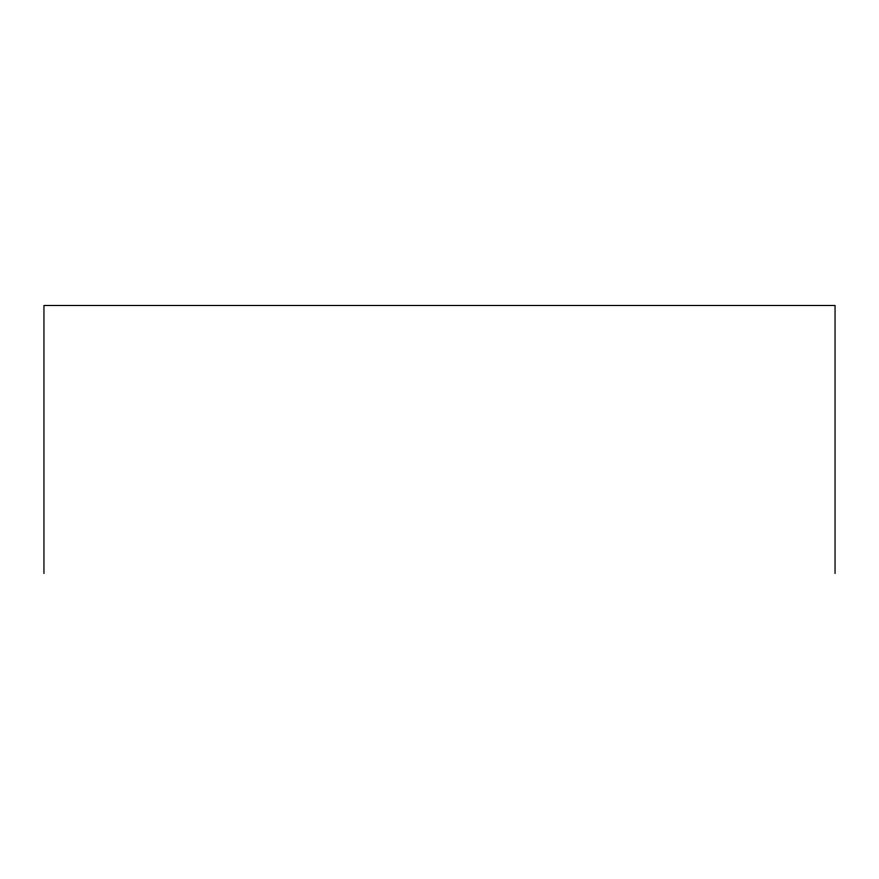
<?xml version="1.0" encoding="UTF-8"?>
<svg xmlns="http://www.w3.org/2000/svg" width="879" height="879" viewBox="0 0 879 879"><rect width="100%" height="100%" fill="white"/><g stroke="black" fill="none" stroke-linecap="round" stroke-linejoin="round"><path stroke-width="1.32" d="M835.05 573.515L835.05 305.485L43.95 305.485L43.95 573.515"/></g></svg>
